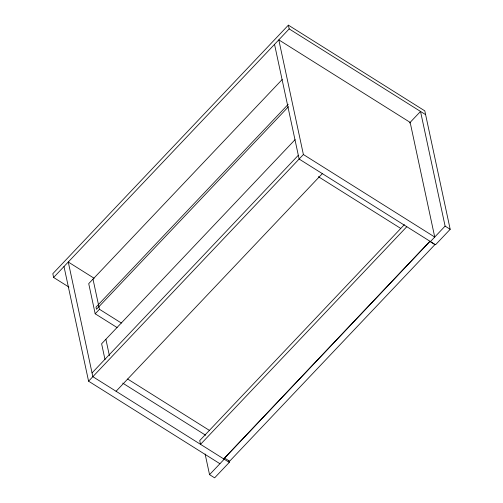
<?xml version="1.0" encoding="UTF-8"?>
<svg xmlns="http://www.w3.org/2000/svg" width="503" height="503" viewBox="0 0 503 503"><rect width="100%" height="100%" fill="white"/><g stroke="black" fill="none" stroke-linecap="round" stroke-linejoin="round"><path stroke-width="0.75" d="M274.537 44.371L299.122 159.042L435.541 244.754L450.185 229.299L424.796 110.861L288.376 25.15L52.815 273.701L53.62 277.474L68.93 287.087M53.62 277.474L289.181 28.916L288.376 25.15M282.214 79.487L88.723 283.642L95.186 313.79L117.105 327.56M288.2 104.322L96.004 307.119L96.463 309.276L288.414 106.743M95.186 313.79L99.462 309.282L92.998 279.134M295.104 139.62L101.619 343.775L105.008 359.601M92.043 372.918L298.31 155.27M219.918 463.709L88.578 381.192L303.391 154.534L278.807 39.863L410.152 122.386L434.73 237.051L303.391 154.534M116.074 391.271L322.341 173.629M409.543 123.028L420.527 111.44L445.105 226.105L450.185 229.299M404.374 224.64L199.729 440.571L200.534 444.344L406.808 226.696M223.753 458.931L430.027 241.289M228.94 460.867L229.274 462.395L214.624 477.85L209.544 474.656L224.193 459.208M430.461 241.559L445.105 226.105M289.181 28.916L425.607 114.627M318.342 176.66L400.696 228.406M94.136 278.272L68.27 262.019L92.848 376.684L229.274 462.395M99.462 309.282L121.374 323.052M127.624 379.01L209.317 430.335M122.688 383.104L205.708 435.265M205.123 454.02L209.544 474.656M105.888 339.267L109.415 355.709M63.994 266.527L88.578 381.192M429.832 241.427L224.539 458.044L229.62 461.232L434.913 244.621L429.832 241.427"/></g></svg>
